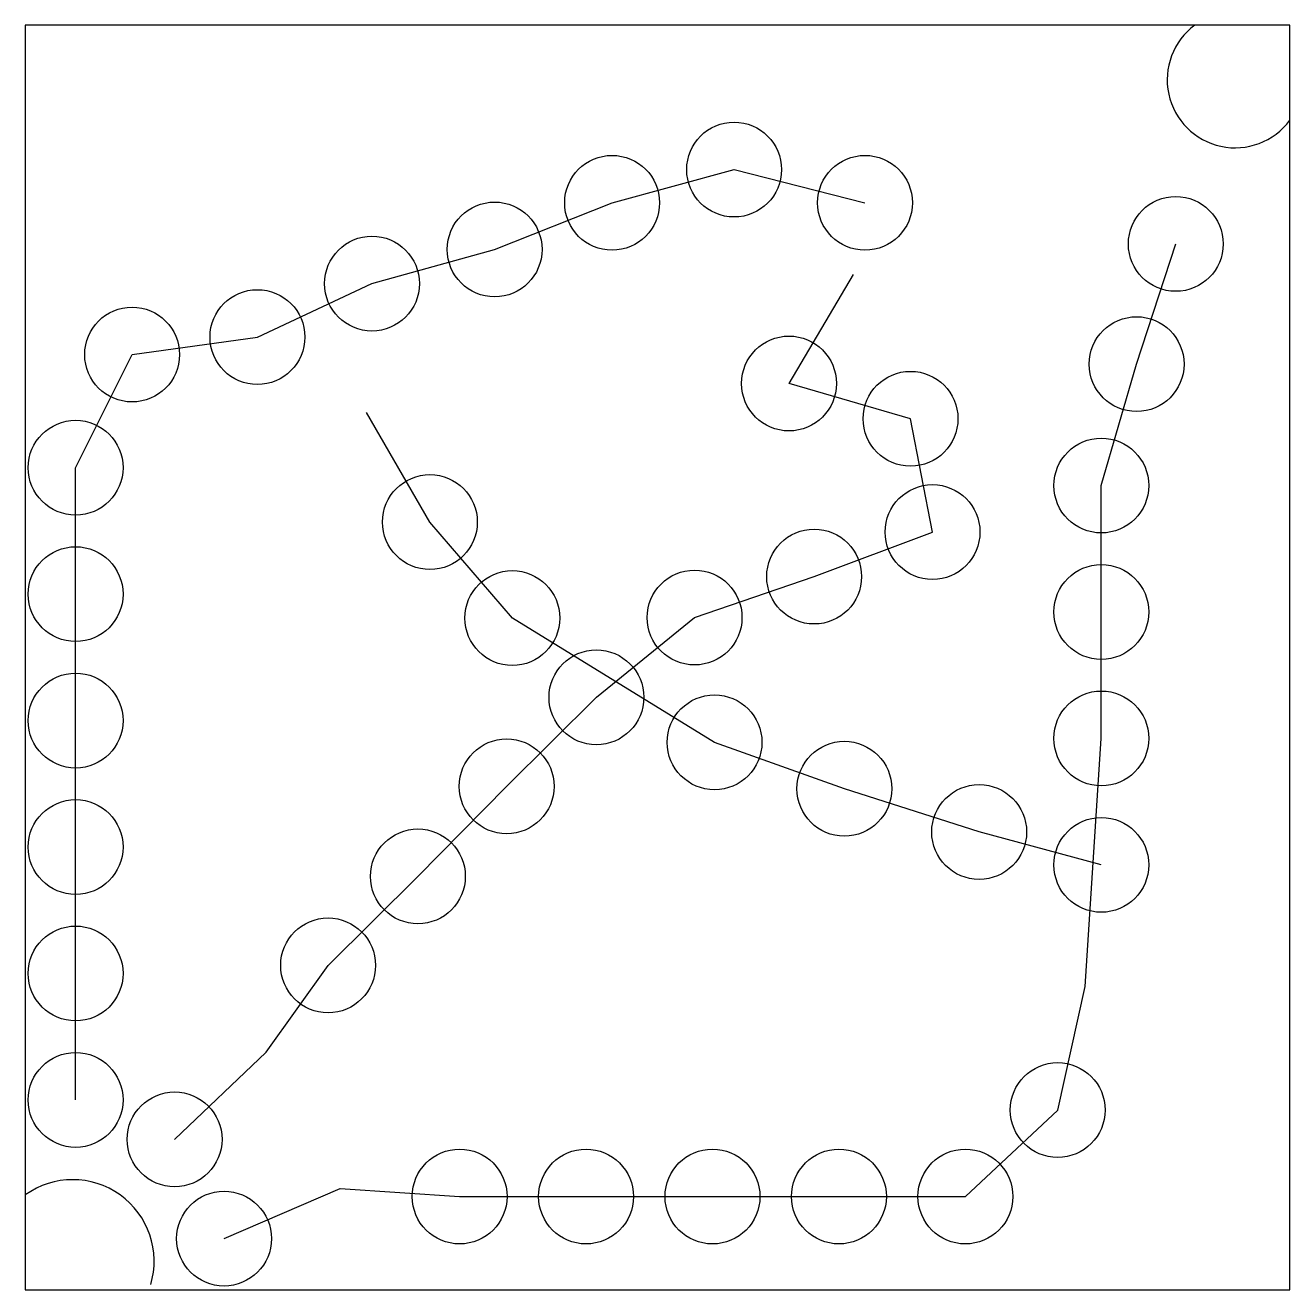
# Model space of a CAD drawing. Header units: inches. Extents: x 20 to 30, y 10 to 20.
import ezdxf

# ---------------------------------------------------------------- set-up
doc = ezdxf.new("R2010")
doc.units = ezdxf.units.IN
doc.header["$MEASUREMENT"] = 0

msp = doc.modelspace()

# ---------------------------------------------------------------- linework, layer by layer
for p, q in [((24.641, 18.596), (25.606, 18.859)), ((25.606, 18.859), (26.641, 18.596)), ((23.712, 18.227), (24.641, 18.596)), ((22.742, 17.957), (23.712, 18.227)), ((28.789, 17.32), (29.099, 18.271)), ((26.04, 17.167), (26.549, 18.028)), ((21.836, 17.534), (22.742, 17.957)), ((20.845, 17.396), (21.836, 17.534)), ((20.398, 16.501), (20.845, 17.396)), ((28.51, 16.36), (28.789, 17.32)), ((27.001, 16.888), (26.04, 17.167)), ((23.2, 16.071), (22.699, 16.937)), ((27.175, 15.992), (27.001, 16.888)), ((20.398, 15.501), (20.398, 16.501)), ((28.51, 15.36), (28.51, 16.36)), ((23.852, 15.312), (23.2, 16.071)), ((26.239, 15.64), (27.175, 15.992)), ((25.293, 15.316), (26.239, 15.64)), ((20.398, 14.501), (20.398, 15.501)), ((25.451, 14.329), (23.852, 15.312)), ((24.517, 14.685), (25.293, 15.316)), ((28.51, 14.36), (28.51, 15.36)), ((23.807, 13.981), (24.517, 14.685)), ((20.398, 13.501), (20.398, 14.501)), ((26.478, 13.962), (25.451, 14.329)), ((28.383, 12.397), (28.51, 14.36)), ((23.105, 13.269), (23.807, 13.981)), ((27.544, 13.62), (26.478, 13.962)), ((28.51, 13.36), (27.544, 13.62)), ((20.398, 12.501), (20.398, 13.501)), ((22.395, 12.565), (23.105, 13.269)), ((20.398, 11.501), (20.398, 12.501)), ((21.905, 11.878), (22.395, 12.565)), ((28.165, 11.421), (28.383, 12.397)), ((21.181, 11.189), (21.905, 11.878)), ((27.435, 10.737), (28.165, 11.421)), ((21.572, 10.404), (22.49, 10.8)), ((22.49, 10.8), (23.435, 10.737)), ((23.435, 10.737), (24.435, 10.737)), ((24.435, 10.737), (25.435, 10.737)), ((25.435, 10.737), (26.435, 10.737)), ((26.435, 10.737), (27.435, 10.737))]:
    msp.add_line(p, q)
msp.add_lwpolyline([(20, 10), (30, 10), (30, 20), (20, 20)], close=True)
for centre in [(25.606, 18.859), (24.641, 18.596), (26.641, 18.596), (23.712, 18.227), (29.099, 18.271), (22.742, 17.957), (21.836, 17.534), (20.845, 17.396), (28.789, 17.32), (26.04, 17.167), (27.001, 16.888), (20.398, 16.501), (28.51, 16.36), (23.2, 16.071), (27.175, 15.992), (26.239, 15.64), (20.398, 15.501), (28.51, 15.36), (23.852, 15.312), (25.293, 15.316), (24.517, 14.685), (20.398, 14.501), (25.451, 14.329), (28.51, 14.36), (23.807, 13.981), (26.478, 13.962), (27.544, 13.62), (20.398, 13.501), (28.51, 13.36), (23.105, 13.269), (22.395, 12.565), (20.398, 12.501), (20.398, 11.501), (28.165, 11.421), (21.181, 11.189), (23.435, 10.737), (24.435, 10.737), (25.435, 10.737), (26.435, 10.737), (27.435, 10.737), (21.572, 10.404)]:
    msp.add_circle(centre, 0.375)
for centre, radius, start, end in [((29.568, 19.568), 0.537, 126.3007, 323.6993), ((20.375, 10.226), 0.644, 343.236, 125.588)]:
    msp.add_arc(centre, radius, start, end)

doc.saveas('drawing.dxf')
